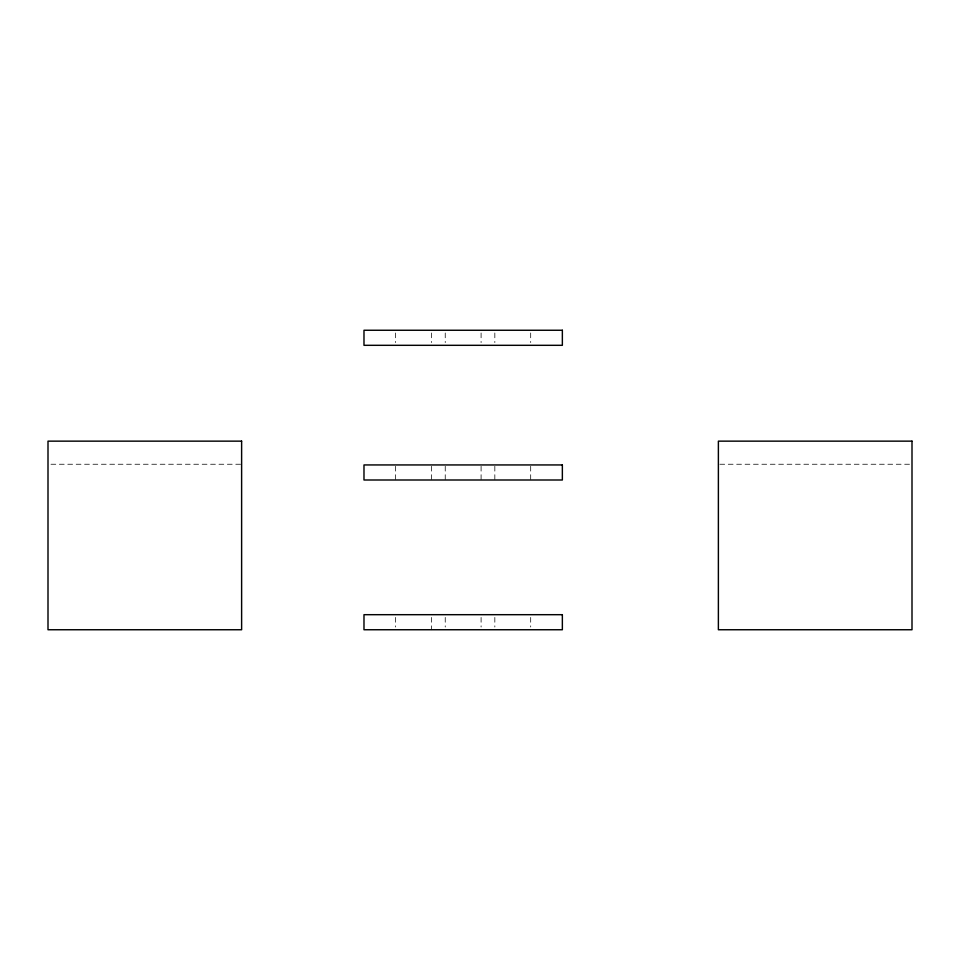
<?xml version="1.0" encoding="UTF-8"?>
<svg xmlns="http://www.w3.org/2000/svg" width="960" height="960" viewBox="0 0 960 960"><rect width="100%" height="100%" fill="white"/><g stroke="black" fill="none" stroke-linecap="round" stroke-linejoin="round"><path stroke-width="0.72" stroke-dasharray="4.8 3.6" d="M50.976 464.244L241.62 464.244M719.868 464.244L912 464.244M530.688 332.988L530.688 342.564M530.688 466.308L530.688 480M530.688 617.436L530.688 627.012M494.832 332.988L494.832 342.564M494.832 466.308L494.832 480M494.832 617.436L494.832 627.012M481.092 332.988L481.092 342.564M481.092 466.308L481.092 480M481.092 617.436L481.092 627.012M445.236 332.988L445.236 342.564M445.236 466.308L445.236 480M445.236 617.436L445.236 627.012M431.496 332.988L431.496 342.564M431.496 466.308L431.496 480M431.496 617.436L431.496 629.748M395.64 332.988L395.64 342.564M395.64 466.308L395.64 480M395.64 617.436L395.64 627.012"/><path stroke-width="1.44" d="M562.356 330.252L363.984 330.252L363.984 345.312L562.356 345.312L562.356 330.252M241.62 441.144L48 441.144L48 629.748L241.62 629.748L241.62 441.144M912 441.144L718.38 441.144L718.38 629.748L912 629.748L912 441.144M562.356 464.94L363.984 464.94L363.984 480L562.356 480L562.356 464.94M562.356 614.688L363.984 614.688L363.984 629.748L562.356 629.748L562.356 614.688"/></g></svg>
